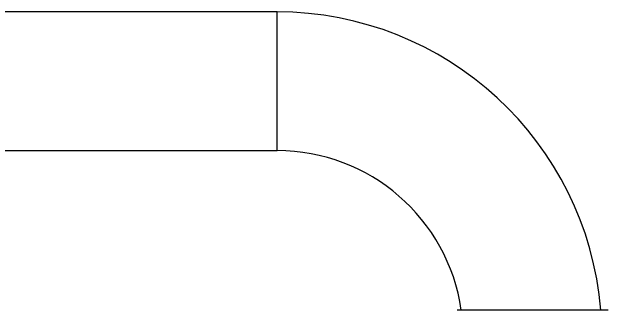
# Model space of a CAD drawing. Header units: millimetres. Extents: x -60 to 7633, y -2614 to 2146.
# Drawn here: x 3484 to 3578.6, y 1945.1 to 1992.4 of the extents above; entities that cross this region are included whole.
import ezdxf

# ---------------------------------------------------------------- set-up
doc = ezdxf.new("R2010")
doc.units = ezdxf.units.MM
doc.layers.get('0').update_dxf_attribs({"color": 250})

msp = doc.modelspace()

# ---------------------------------------------------------------- linework, layer by layer
at = {"linetype": 'Continuous'}
for p, q in [((3526.074, 1992.379), (3267.074, 1992.379)), ((3526.074, 1970.379), (3526.074, 1992.379)), ((3267.074, 1970.379), (3526.074, 1970.379)), ((3578.522, 1945.104), (3554.626, 1945.104))]:
    msp.add_line(p, q, dxfattribs=at)
for centre, radius, start, end in [((3526.074, 1940.879), 51.5, 4.70651, 90), ((3526.074, 1940.879), 29.5, 8.23553, 90), ((3554.626, 1944.904), 0.2, 90, 100), ((3578.522, 1944.904), 0.2, 80, 90)]:
    msp.add_arc(centre, radius, start, end, dxfattribs=at)

doc.saveas('drawing.dxf')
